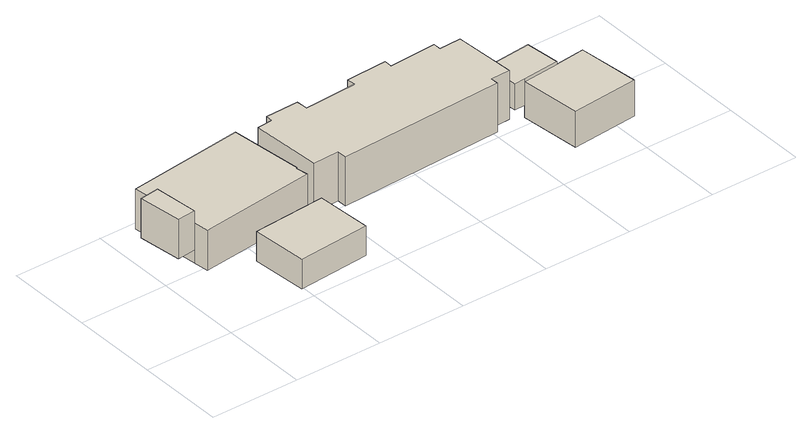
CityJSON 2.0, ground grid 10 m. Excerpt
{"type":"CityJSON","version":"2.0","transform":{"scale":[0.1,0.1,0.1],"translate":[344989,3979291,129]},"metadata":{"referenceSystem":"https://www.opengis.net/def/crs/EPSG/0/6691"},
"CityObjects":{
"building1":{"type":"Building","attributes":{"土砂災害警戒区域.現象区分":"2","土砂災害警戒区域.区域区分":"1","measuredHeight":4.5},"geometry":[{"type":"Solid","lod":"1","boundaries":[[[[0,1,2,3]],[[2,4,5,3]],[[1,6,4,2]],[[0,7,6,1]],[[3,5,7,0]],[[4,6,7,5]]]]}]},
"building2":{"type":"Building","attributes":{"土砂災害警戒区域.現象区分":"2","土砂災害警戒区域.区域区分":"1","measuredHeight":5.6},"geometry":[{"type":"Solid","lod":"1","boundaries":[[[[8,9,10,11,12,13,14,15]],[[14,16,17,15]],[[13,18,16,14]],[[12,19,18,13]],[[11,20,19,12]],[[10,21,20,11]],[[9,22,21,10]],[[8,23,22,9]],[[15,17,23,8]],[[16,18,19,20,21,22,23,17]]]]}]},
"building3":{"type":"Building","attributes":{"土砂災害警戒区域.現象区分":"2","土砂災害警戒区域.区域区分":"1","measuredHeight":3.7},"geometry":[{"type":"Solid","lod":"1","boundaries":[[[[24,25,26,27]],[[26,28,29,27]],[[25,30,28,26]],[[24,31,30,25]],[[27,29,31,24]],[[28,30,31,29]]]]}]},
"building4":{"type":"Building","attributes":{"土砂災害警戒区域.現象区分":"2","土砂災害警戒区域.区域区分":"1","measuredHeight":7.1},"geometry":[{"type":"Solid","lod":"1","boundaries":[[[[32,33,34,35,36,37,38,39,40,41,42,43,44,45,46,47,48,49]],[[48,50,51,49]],[[47,52,50,48]],[[46,53,52,47]],[[45,54,53,46]],[[44,55,54,45]],[[43,56,55,44]],[[42,57,56,43]],[[41,58,57,42]],[[40,59,58,41]],[[39,60,59,40]],[[38,61,60,39]],[[37,62,61,38]],[[36,63,62,37]],[[35,64,63,36]],[[34,65,64,35]],[[33,66,65,34]],[[32,67,66,33]],[[49,51,67,32]],[[50,52,53,54,55,56,57,58,59,60,61,62,63,64,65,66,67,51]]]]}]},
"building5":{"type":"Building","attributes":{"土砂災害警戒区域.現象区分":"2","土砂災害警戒区域.区域区分":"1","measuredHeight":3},"geometry":[{"type":"Solid","lod":"1","boundaries":[[[[68,69,70,71,72]],[[71,73,74,72]],[[70,75,73,71]],[[69,76,75,70]],[[68,77,76,69]],[[72,74,77,68]],[[73,75,76,77,74]]]]}]},
"building6":{"type":"Building","attributes":{"土砂災害警戒区域.現象区分":"2","土砂災害警戒区域.区域区分":"1","measuredHeight":4.8},"geometry":[{"type":"Solid","lod":"1","boundaries":[[[[78,79,80,81,82]],[[81,83,84,82]],[[80,85,83,81]],[[79,86,85,80]],[[78,87,86,79]],[[82,84,87,78]],[[83,85,86,87,84]]]]}]}
},
"vertices":[
[23,141,36],[28,91,36],[7,89,36],[1,138,36],[7,89,81],[1,138,81],[28,91,81],[23,141,81],
[152,186,21],[161,104,21],[160,103,21],[162,89,21],[30,74,21],[28,91,21],[23,141,21],[19,170,21],[23,141,67],[19,170,67],[28,91,67],[30,74,67],[162,89,67],[160,103,67],[161,104,67],[152,186,67],
[90,6,11],[85,69,11],[168,75,11],[172,12,11],[168,75,45],[172,12,45],[85,69,45],[90,6,45],
[288,177,13],[287,187,13],[334,189,13],[334,180,13],[388,183,13],[388,174,13],[413,175,13],[417,105,13],[395,104,13],[395,95,13],[206,87,13],[206,98,13],[176,97,13],[172,177,13],[189,178,13],[189,186,13],[227,187,13],[228,174,13],[227,187,69],[228,174,69],[189,186,69],[189,178,69],[172,177,69],[176,97,69],[206,98,69],[206,87,69],[395,95,69],[395,104,69],[417,105,69],[413,175,69],[388,174,69],[388,183,69],[334,180,69],[334,189,69],[287,187,69],[288,177,69],
[478,154,16],[482,115,16],[440,111,16],[428,110,16],[424,149,16],[428,110,46],[424,149,46],[440,111,46],[482,115,46],[478,154,46],
[523,49,2],[447,42,2],[440,111,2],[482,115,2],[516,119,2],[482,115,43],[516,119,43],[440,111,43],[447,42,43],[523,49,43]
]}
